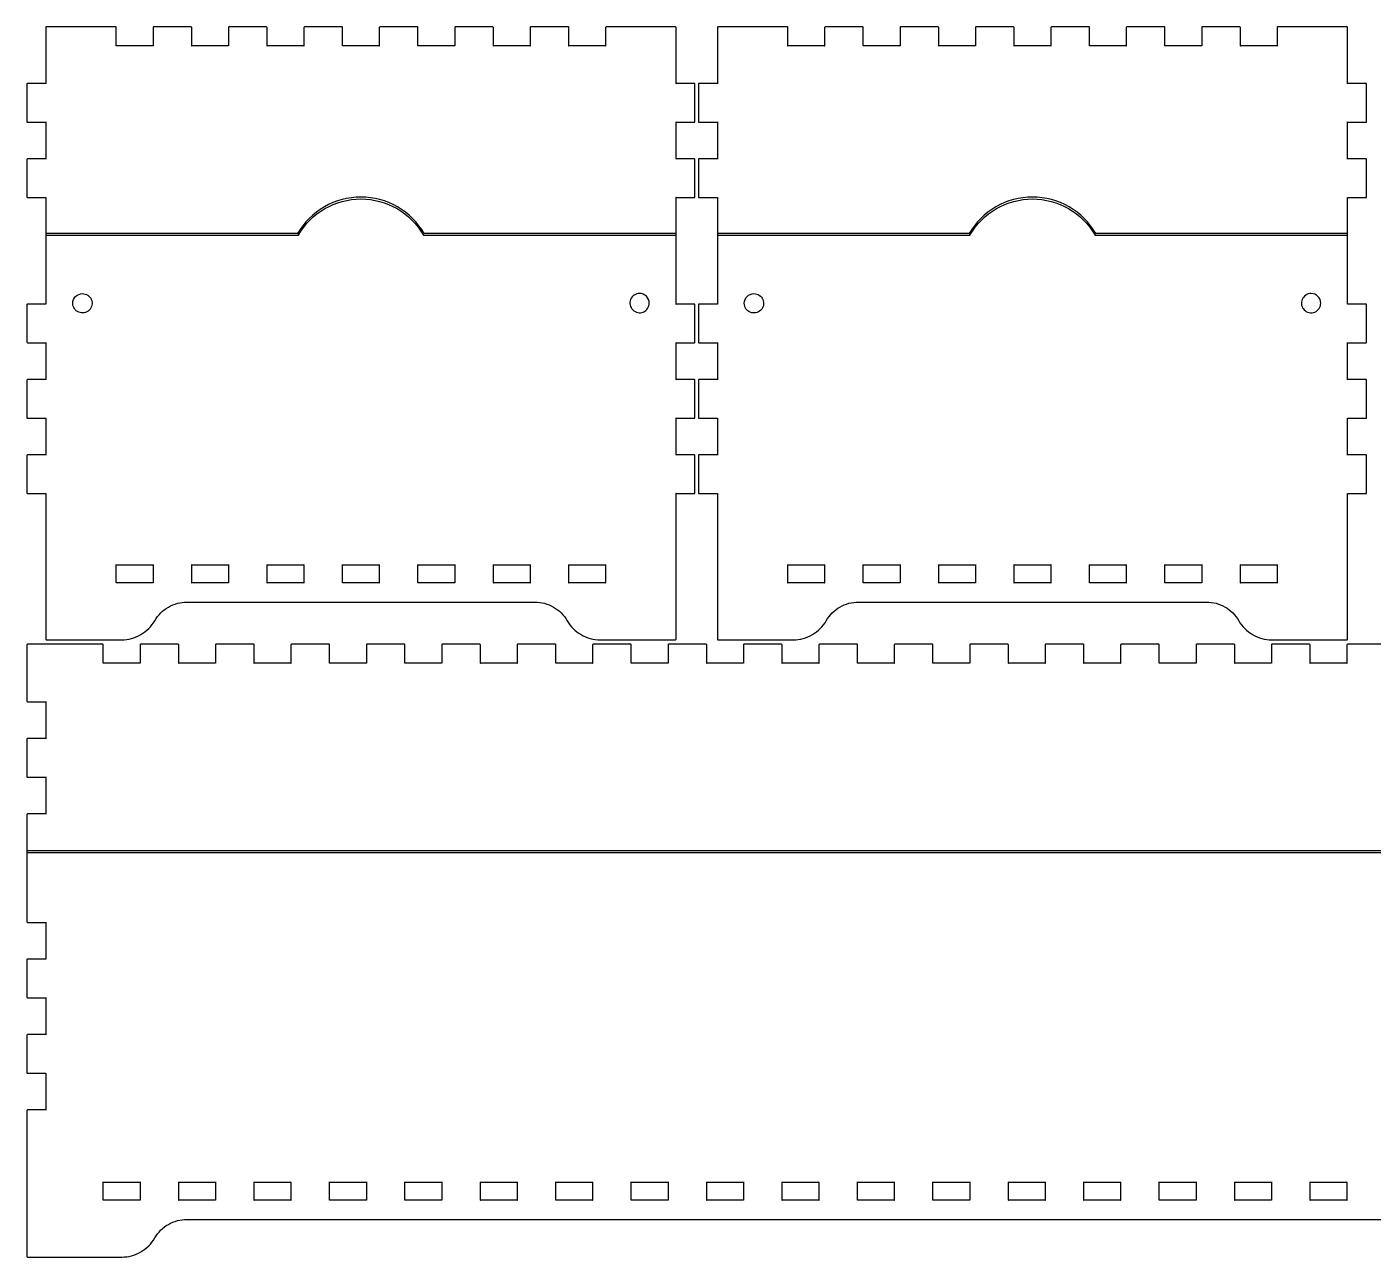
# Model space of a CAD drawing. Extents: x 0 to 440, y 0 to 679.
# Drawn here: x 0.1 to 285.7, y 418.1 to 679 of the extents above; entities that cross this region are included whole.
import ezdxf

# ---------------------------------------------------------------- set-up
doc = ezdxf.new("R2010")
doc.units = 0
doc.layers.add('Enclosure', color=7, linetype='CONTINUOUS')

msp = doc.modelspace()

# ---------------------------------------------------------------- linework, layer by layer
at = {"layer": 'Enclosure', "color": 7}
for points in [[(4.116002, 678.90098), (4.116002, 674.900978), (4.116002, 667.000974), (0.216, 667.000974)], [(18.966009, 679.00098), (4.216002, 679.00098)], [(26.866013, 678.90098), (26.866013, 675.000978), (19.06601, 675.000978), (19.06601, 678.90098)], [(34.966018, 679.00098), (26.966014, 679.00098)], [(42.866021, 678.90098), (42.866021, 675.000978), (35.066018, 675.000978), (35.066018, 678.90098)], [(50.966026, 679.00098), (42.966022, 679.00098)], [(58.866029, 678.90098), (58.866029, 675.000978), (51.066026, 675.000978), (51.066026, 678.90098)], [(66.966034, 679.00098), (58.96603, 679.00098)], [(74.866037, 678.90098), (74.866037, 675.000978), (67.066034, 675.000978), (67.066034, 678.90098)], [(82.966042, 679.00098), (74.966038, 679.00098)], [(90.866045, 678.90098), (90.866045, 675.000978), (83.066042, 675.000978), (83.066042, 678.90098)], [(98.96605, 679.00098), (90.966046, 679.00098)], [(106.866054, 678.90098), (106.866054, 675.000978), (99.06605, 675.000978), (99.06605, 678.90098)], [(114.966058, 679.00098), (106.966054, 679.00098)], [(122.866062, 678.90098), (122.866062, 675.000978), (115.066058, 675.000978), (115.066058, 678.90098)], [(137.716069, 679.00098), (122.966062, 679.00098)], [(141.716071, 667.000974), (137.816069, 667.000974), (137.816069, 674.900978), (137.816069, 678.90098)], [(146.574073, 678.90098), (146.574073, 674.900978), (146.574073, 667.000974), (142.674071, 667.000974)], [(161.424081, 679.00098), (146.674073, 679.00098)], [(169.324085, 678.90098), (169.324085, 675.000978), (161.524081, 675.000978), (161.524081, 678.90098)], [(177.424089, 679.00098), (169.424085, 679.00098)], [(185.324093, 678.90098), (185.324093, 675.000978), (177.524089, 675.000978), (177.524089, 678.90098)], [(193.424097, 679.00098), (185.424093, 679.00098)], [(201.324101, 678.90098), (201.324101, 675.000978), (193.524097, 675.000978), (193.524097, 678.90098)], [(209.424105, 679.00098), (201.424101, 679.00098)], [(217.324109, 678.90098), (217.324109, 675.000978), (209.524105, 675.000978), (209.524105, 678.90098)], [(225.424113, 679.00098), (217.424109, 679.00098)], [(233.324117, 678.90098), (233.324117, 675.000978), (225.524113, 675.000978), (225.524113, 678.90098)], [(241.424121, 679.00098), (233.424117, 679.00098)], [(249.324125, 678.90098), (249.324125, 675.000978), (241.524121, 675.000978), (241.524121, 678.90098)], [(257.424129, 679.00098), (249.424125, 679.00098)], [(265.324133, 678.90098), (265.324133, 675.000978), (257.524129, 675.000978), (257.524129, 678.90098)], [(280.17414, 679.00098), (265.424133, 679.00098)], [(284.174142, 667.000974), (280.27414, 667.000974), (280.27414, 674.900978), (280.27414, 678.90098)], [(0.116, 666.900974), (0.116, 658.90097)], [(141.816071, 658.90097), (141.816071, 666.900974)], [(142.574071, 666.900974), (142.574071, 658.90097)], [(284.274142, 658.90097), (284.274142, 666.900974)], [(0.216, 658.80097), (4.116002, 658.80097), (4.116002, 651.000966), (0.216, 651.000966)], [(141.716071, 651.000966), (137.816069, 651.000966), (137.816069, 658.80097), (141.716071, 658.80097)], [(142.674071, 658.80097), (146.574073, 658.80097), (146.574073, 651.000966), (142.674071, 651.000966)], [(284.174142, 651.000966), (280.27414, 651.000966), (280.27414, 658.80097), (284.174142, 658.80097)], [(0.116, 650.900966), (0.116, 642.900962)], [(141.816071, 642.900962), (141.816071, 650.900966)], [(142.574071, 650.900966), (142.574071, 642.900962)], [(284.274142, 642.900962), (284.274142, 650.900966)], [(0.216, 642.800962), (4.116002, 642.800962), (4.116002, 634.900958)], [(137.816069, 634.900958), (137.816069, 642.800962), (141.716071, 642.800962)], [(142.674071, 642.800962), (146.574073, 642.800962), (146.574073, 634.900958)], [(280.27414, 634.900958), (280.27414, 642.800962), (284.174142, 642.800962)], [(4.115532, 635.100561), (4.115532, 620.200554), (0.21553, 620.200554)], [(57.615559, 635.200561), (4.215532, 635.200561)], [(4.216002, 634.800958), (57.616029, 634.800958)], [(137.715599, 635.200561), (84.315572, 635.200561)], [(84.316042, 634.800958), (137.716069, 634.800958)], [(141.715601, 620.200554), (137.815599, 620.200554), (137.815599, 635.100561)], [(146.574073, 635.100958), (146.574073, 620.200951), (142.674071, 620.200951)], [(200.0741, 635.200958), (146.674073, 635.200958)], [(146.674073, 634.800958), (200.0741, 634.800958)], [(280.17414, 635.200958), (226.774114, 635.200958)], [(226.774114, 634.800958), (280.17414, 634.800958)], [(284.174142, 620.200951), (280.27414, 620.200951), (280.27414, 635.100958)], [(0.11553, 620.100553), (0.11553, 612.100549)], [(141.815601, 612.100549), (141.815601, 620.100553)], [(142.574071, 620.10095), (142.574071, 612.100946)], [(284.274142, 612.100946), (284.274142, 620.10095)], [(0.21553, 612.000549), (4.115532, 612.000549), (4.115532, 604.200543), (0.21553, 604.200543)], [(141.715601, 604.200543), (137.815599, 604.200543), (137.815599, 612.000549), (141.715601, 612.000549)], [(142.674071, 612.000946), (146.574073, 612.000946), (146.574073, 604.200943), (142.674071, 604.200943)], [(284.174142, 604.200943), (280.27414, 604.200943), (280.27414, 612.000946), (284.174142, 612.000946)], [(0.11553, 604.100542), (0.11553, 596.100533)], [(141.815601, 596.100533), (141.815601, 604.100542)], [(142.574071, 604.100942), (142.574071, 596.100938)], [(284.274142, 596.100938), (284.274142, 604.100942)], [(0.21553, 596.000533), (4.115532, 596.000533), (4.115532, 588.200528), (0.21553, 588.200528)], [(141.715601, 588.200528), (137.815599, 588.200528), (137.815599, 596.000533), (141.715601, 596.000533)], [(142.674071, 596.000938), (146.574073, 596.000938), (146.574073, 588.200934), (142.674071, 588.200934)], [(284.174142, 588.200934), (280.27414, 588.200934), (280.27414, 596.000938), (284.174142, 596.000938)], [(0.11553, 588.100528), (0.11553, 580.100529)], [(141.815601, 580.100529), (141.815601, 588.100528)], [(142.574071, 588.100934), (142.574071, 580.10093)], [(284.274142, 580.10093), (284.274142, 588.100934)], [(0.21553, 580.000529), (4.115532, 580.000529), (4.115532, 565.100526), (4.115532, 549.100518)], [(137.815599, 549.100518), (137.815599, 565.100526), (137.815599, 580.000529), (141.715601, 580.000529)], [(142.674071, 580.00093), (146.574073, 580.00093), (146.574073, 565.100923), (146.574073, 549.100915)], [(280.27414, 549.100915), (280.27414, 565.100923), (280.27414, 580.00093), (284.174142, 580.00093)], [(34.071547, 557.000522), (107.859584, 557.000522)], [(176.530088, 557.000919), (250.318125, 557.000919)], [(4.215532, 549.000518), (20.21554, 549.000518)], [(121.715591, 549.000518), (137.715599, 549.000518)], [(146.674073, 549.000915), (162.674081, 549.000915)], [(264.174132, 549.000915), (280.17414, 549.000915)], [(0.112, 547.952914), (0.112, 543.952912), (0.112, 535.952908)], [(16.212008, 548.052914), (4.212002, 548.052914), (0.212, 548.052914)], [(24.112012, 547.952914), (24.112012, 544.052912), (16.312008, 544.052912), (16.312008, 547.952914)], [(32.212016, 548.052914), (24.212012, 548.052914)], [(40.11202, 547.952914), (40.11202, 544.052912), (32.312016, 544.052912), (32.312016, 547.952914)], [(48.212024, 548.052914), (40.21202, 548.052914)], [(56.112028, 547.952914), (56.112028, 544.052912), (48.312024, 544.052912), (48.312024, 547.952914)], [(64.212032, 548.052914), (56.212028, 548.052914)], [(72.112036, 547.952914), (72.112036, 544.052912), (64.312032, 544.052912), (64.312032, 547.952914)], [(80.21204, 548.052914), (72.212036, 548.052914)], [(88.112044, 547.952914), (88.112044, 544.052912), (80.31204, 544.052912), (80.31204, 547.952914)], [(96.212048, 548.052914), (88.212044, 548.052914)], [(104.112052, 547.952914), (104.112052, 544.052912), (96.312048, 544.052912), (96.312048, 547.952914)], [(112.212056, 548.052914), (104.212052, 548.052914)], [(120.11206, 547.952914), (120.11206, 544.052912), (112.312056, 544.052912), (112.312056, 547.952914)], [(128.212064, 548.052914), (120.21206, 548.052914)], [(136.112068, 547.952914), (136.112068, 544.052912), (128.312064, 544.052912), (128.312064, 547.952914)], [(144.212072, 548.052914), (136.212068, 548.052914)], [(152.112076, 547.952914), (152.112076, 544.052912), (144.312072, 544.052912), (144.312072, 547.952914)], [(160.21208, 548.052914), (152.212076, 548.052914)], [(168.112084, 547.952914), (168.112084, 544.052912), (160.31208, 544.052912), (160.31208, 547.952914)], [(176.212088, 548.052914), (168.212084, 548.052914)], [(184.112092, 547.952914), (184.112092, 544.052912), (176.312088, 544.052912), (176.312088, 547.952914)], [(192.212096, 548.052914), (184.212092, 548.052914)], [(200.1121, 547.952914), (200.1121, 544.052912), (192.312096, 544.052912), (192.312096, 547.952914)], [(208.212104, 548.052914), (200.2121, 548.052914)], [(216.112108, 547.952914), (216.112108, 544.052912), (208.312104, 544.052912), (208.312104, 547.952914)], [(224.212112, 548.052914), (216.212108, 548.052914)], [(232.112116, 547.952914), (232.112116, 544.052912), (224.312112, 544.052912), (224.312112, 547.952914)], [(240.21212, 548.052914), (232.212116, 548.052914)], [(248.112124, 547.952914), (248.112124, 544.052912), (240.31212, 544.052912), (240.31212, 547.952914)], [(256.212128, 548.052914), (248.212124, 548.052914)], [(264.112132, 547.952914), (264.112132, 544.052912), (256.312128, 544.052912), (256.312128, 547.952914)], [(272.212136, 548.052914), (264.212132, 548.052914)], [(280.11214, 547.952914), (280.11214, 544.052912), (272.312136, 544.052912), (272.312136, 547.952914)], [(288.212144, 548.052914), (280.21214, 548.052914)], [(0.212, 535.852908), (4.112002, 535.852908), (4.112002, 528.052904), (0.212, 528.052904)], [(0.112, 527.952904), (0.112, 519.9529)], [(0.212, 519.8529), (4.112002, 519.8529), (4.112002, 512.052896), (0.212, 512.052896)], [(0.112, 511.952896), (0.112, 503.952892)], [(0.112, 504.152892), (0.112, 489.152885)], [(440.21222, 504.252892), (436.212218, 504.252892), (4.212002, 504.252892), (0.212, 504.252892)], [(0.212, 503.852892), (4.212002, 503.852892), (436.212218, 503.852892), (440.21222, 503.852892)], [(0.212, 489.052885), (4.112002, 489.052885), (4.112002, 481.252881), (0.212, 481.252881)], [(0.112, 481.152881), (0.112, 473.152877)], [(0.212, 473.052877), (4.112002, 473.052877), (4.112002, 465.252873), (0.212, 465.252873)], [(0.112, 465.152873), (0.112, 457.152869)], [(0.212, 457.052869), (4.112002, 457.052869), (4.112002, 449.252865), (0.212, 449.252865)], [(0.112, 449.152865), (0.112, 434.152857), (0.112, 418.152849)], [(34.068017, 426.052853), (406.356203, 426.052853)], [(0.212, 418.052849), (4.212002, 418.052849)], [(4.212002, 418.052849), (20.21201, 418.052849)]]:
    msp.add_lwpolyline(points, dxfattribs=at)
at = {"layer": 'Enclosure', "color": 5}
for points in [[(11.880962, 622.426186)], [(130.073035, 622.457394)], [(154.332633, 622.419296)], [(272.528316, 622.450504)]]:
    msp.add_lwpolyline(points, close=True, dxfattribs=at)
at = {"layer": 'Enclosure', "color": 7}
for points in [[(22.965541, 561.100524), (19.06554, 561.100524), (19.06554, 564.900526), (26.865543, 564.900526), (26.865543, 561.100524)], [(38.96555, 561.100524), (35.065548, 561.100524), (35.065548, 564.900526), (42.865551, 564.900526), (42.865551, 561.100524)], [(54.965558, 561.100524), (51.065556, 561.100524), (51.065556, 564.900526), (58.865559, 564.900526), (58.865559, 561.100524)], [(70.965566, 561.100524), (67.065564, 561.100524), (67.065564, 564.900526), (74.865567, 564.900526), (74.865567, 561.100524)], [(86.965574, 561.100524), (83.065572, 561.100524), (83.065572, 564.900526), (90.865575, 564.900526), (90.865575, 561.100524)], [(102.965582, 561.100524), (99.06558, 561.100524), (99.06558, 564.900526), (106.865584, 564.900526), (106.865584, 561.100524)], [(118.96559, 561.100524), (115.065588, 561.100524), (115.065588, 564.900526), (122.865592, 564.900526), (122.865592, 561.100524)], [(165.424083, 561.100921), (161.524081, 561.100921), (161.524081, 564.900923), (169.324085, 564.900923), (169.324085, 561.100921)], [(181.424091, 561.100921), (177.524089, 561.100921), (177.524089, 564.900923), (185.324093, 564.900923), (185.324093, 561.100921)], [(197.424099, 561.100921), (193.524097, 561.100921), (193.524097, 564.900923), (201.324101, 564.900923), (201.324101, 561.100921)], [(213.418417, 561.093734), (209.518445, 561.093734), (209.518445, 564.893736), (217.318419, 564.893736), (217.318419, 561.093734)], [(229.424115, 561.100921), (225.524113, 561.100921), (225.524113, 564.900923), (233.324117, 564.900923), (233.324117, 561.100921)], [(245.424123, 561.100921), (241.524121, 561.100921), (241.524121, 564.900923), (249.324125, 564.900923), (249.324125, 561.100921)], [(261.424131, 561.100921), (257.524129, 561.100921), (257.524129, 564.900923), (265.324133, 564.900923), (265.324133, 561.100921)], [(20.21201, 430.152855), (16.312008, 430.152855), (16.312008, 433.952857), (24.112012, 433.952857), (24.112012, 430.152855)], [(36.212018, 430.152855), (32.312016, 430.152855), (32.312016, 433.952857), (40.11202, 433.952857), (40.11202, 430.152855)], [(52.212026, 430.152855), (48.312024, 430.152855), (48.312024, 433.952857), (56.112028, 433.952857), (56.112028, 430.152855)], [(68.212034, 430.152855), (64.312032, 430.152855), (64.312032, 433.952857), (72.112036, 433.952857), (72.112036, 430.152855)], [(84.212042, 430.152855), (80.31204, 430.152855), (80.31204, 433.952857), (88.112044, 433.952857), (88.112044, 430.152855)], [(100.21205, 430.152855), (96.312048, 430.152855), (96.312048, 433.952857), (104.112052, 433.952857), (104.112052, 430.152855)], [(116.212058, 430.152855), (112.312056, 430.152855), (112.312056, 433.952857), (120.11206, 433.952857), (120.11206, 430.152855)], [(132.212066, 430.152855), (128.312064, 430.152855), (128.312064, 433.952857), (136.112068, 433.952857), (136.112068, 430.152855)], [(148.212074, 430.152855), (144.312072, 430.152855), (144.312072, 433.952857), (152.112076, 433.952857), (152.112076, 430.152855)], [(164.212082, 430.152855), (160.31208, 430.152855), (160.31208, 433.952857), (168.112084, 433.952857), (168.112084, 430.152855)], [(180.21209, 430.152855), (176.312088, 430.152855), (176.312088, 433.952857), (184.112092, 433.952857), (184.112092, 430.152855)], [(196.212098, 430.152855), (192.312096, 430.152855), (192.312096, 433.952857), (200.1121, 433.952857), (200.1121, 430.152855)], [(212.212106, 430.152855), (208.312104, 430.152855), (208.312104, 433.952857), (216.112108, 433.952857), (216.112108, 430.152855)], [(228.212114, 430.152855), (224.312112, 430.152855), (224.312112, 433.952857), (232.112116, 433.952857), (232.112116, 430.152855)], [(244.212122, 430.152855), (240.31212, 430.152855), (240.31212, 433.952857), (248.112124, 433.952857), (248.112124, 430.152855)], [(260.21213, 430.152855), (256.312128, 430.152855), (256.312128, 433.952857), (264.112132, 433.952857), (264.112132, 430.152855)], [(276.212138, 430.152855), (272.312136, 430.152855), (272.312136, 433.952857), (280.11214, 433.952857), (280.11214, 430.152855)]]:
    msp.add_lwpolyline(points, close=True, dxfattribs=at)
for points in [[(4.216002, 679.00098), (4.161002, 679.00098), (4.116002, 678.95598), (4.116002, 678.90098)], [(19.06601, 678.90098), (19.06601, 678.95598), (19.02101, 679.00098), (18.966009, 679.00098)], [(26.966014, 679.00098), (26.911013, 679.00098), (26.866013, 678.95598), (26.866013, 678.90098)], [(35.066018, 678.90098), (35.066018, 678.95598), (35.021018, 679.00098), (34.966018, 679.00098)], [(42.966022, 679.00098), (42.911021, 679.00098), (42.866021, 678.95598), (42.866021, 678.90098)], [(51.066026, 678.90098), (51.066026, 678.95598), (51.021026, 679.00098), (50.966026, 679.00098)], [(58.96603, 679.00098), (58.911029, 679.00098), (58.866029, 678.95598), (58.866029, 678.90098)], [(67.066034, 678.90098), (67.066034, 678.95598), (67.021034, 679.00098), (66.966034, 679.00098)], [(74.966038, 679.00098), (74.911038, 679.00098), (74.866037, 678.95598), (74.866037, 678.90098)], [(83.066042, 678.90098), (83.066042, 678.95598), (83.021042, 679.00098), (82.966042, 679.00098)], [(90.966046, 679.00098), (90.911046, 679.00098), (90.866045, 678.95598), (90.866045, 678.90098)], [(99.06605, 678.90098), (99.06605, 678.95598), (99.02105, 679.00098), (98.96605, 679.00098)], [(106.966054, 679.00098), (106.911054, 679.00098), (106.866054, 678.95598), (106.866054, 678.90098)], [(115.066058, 678.90098), (115.066058, 678.95598), (115.021058, 679.00098), (114.966058, 679.00098)], [(122.966062, 679.00098), (122.911062, 679.00098), (122.866062, 678.95598), (122.866062, 678.90098)], [(137.816069, 678.90098), (137.816069, 678.95598), (137.771069, 679.00098), (137.716069, 679.00098)], [(146.674073, 679.00098), (146.619073, 679.00098), (146.574073, 678.95598), (146.574073, 678.90098)], [(161.524081, 678.90098), (161.524081, 678.95598), (161.479081, 679.00098), (161.424081, 679.00098)], [(169.424085, 679.00098), (169.369085, 679.00098), (169.324085, 678.95598), (169.324085, 678.90098)], [(177.524089, 678.90098), (177.524089, 678.95598), (177.479089, 679.00098), (177.424089, 679.00098)], [(185.424093, 679.00098), (185.369093, 679.00098), (185.324093, 678.95598), (185.324093, 678.90098)], [(193.524097, 678.90098), (193.524097, 678.95598), (193.479097, 679.00098), (193.424097, 679.00098)], [(201.424101, 679.00098), (201.369101, 679.00098), (201.324101, 678.95598), (201.324101, 678.90098)], [(209.524105, 678.90098), (209.524105, 678.95598), (209.479105, 679.00098), (209.424105, 679.00098)], [(217.424109, 679.00098), (217.369109, 679.00098), (217.324109, 678.95598), (217.324109, 678.90098)], [(225.524113, 678.90098), (225.524113, 678.95598), (225.479113, 679.00098), (225.424113, 679.00098)], [(233.424117, 679.00098), (233.369117, 679.00098), (233.324117, 678.95598), (233.324117, 678.90098)], [(241.524121, 678.90098), (241.524121, 678.95598), (241.479121, 679.00098), (241.424121, 679.00098)], [(249.424125, 679.00098), (249.369125, 679.00098), (249.324125, 678.95598), (249.324125, 678.90098)], [(257.524129, 678.90098), (257.524129, 678.95598), (257.479129, 679.00098), (257.424129, 679.00098)], [(265.424133, 679.00098), (265.369133, 679.00098), (265.324133, 678.95598), (265.324133, 678.90098)], [(280.27414, 678.90098), (280.27414, 678.95598), (280.22914, 679.00098), (280.17414, 679.00098)], [(19.06601, 675.000978), (18.966009, 675.000978), (19.06601, 674.900978), (19.06601, 675.000978)], [(26.866013, 675.000978), (26.866013, 674.900978), (26.966014, 675.000978), (26.866013, 675.000978)], [(35.066018, 675.000978), (34.966018, 675.000978), (35.066018, 674.900978), (35.066018, 675.000978)], [(42.866021, 675.000978), (42.866021, 674.900978), (42.966022, 675.000978), (42.866021, 675.000978)], [(51.066026, 675.000978), (50.966026, 675.000978), (51.066026, 674.900978), (51.066026, 675.000978)], [(58.866029, 675.000978), (58.866029, 674.900978), (58.96603, 675.000978), (58.866029, 675.000978)], [(67.066034, 675.000978), (66.966034, 675.000978), (67.066034, 674.900978), (67.066034, 675.000978)], [(74.866037, 675.000978), (74.866037, 674.900978), (74.966038, 675.000978), (74.866037, 675.000978)], [(83.066042, 675.000978), (82.966042, 675.000978), (83.066042, 674.900978), (83.066042, 675.000978)], [(90.866045, 675.000978), (90.866045, 674.900978), (90.966046, 675.000978), (90.866045, 675.000978)], [(99.06605, 675.000978), (98.96605, 675.000978), (99.06605, 674.900978), (99.06605, 675.000978)], [(106.866054, 675.000978), (106.866054, 674.900978), (106.966054, 675.000978), (106.866054, 675.000978)], [(115.066058, 675.000978), (114.966058, 675.000978), (115.066058, 674.900978), (115.066058, 675.000978)], [(122.866062, 675.000978), (122.866062, 674.900978), (122.966062, 675.000978), (122.866062, 675.000978)], [(161.524081, 675.000978), (161.424081, 675.000978), (161.524081, 674.900978), (161.524081, 675.000978)], [(169.324085, 675.000978), (169.324085, 674.900978), (169.424085, 675.000978), (169.324085, 675.000978)], [(177.524089, 675.000978), (177.424089, 675.000978), (177.524089, 674.900978), (177.524089, 675.000978)], [(185.324093, 675.000978), (185.324093, 674.900978), (185.424093, 675.000978), (185.324093, 675.000978)], [(193.524097, 675.000978), (193.424097, 675.000978), (193.524097, 674.900978), (193.524097, 675.000978)], [(201.324101, 675.000978), (201.324101, 674.900978), (201.424101, 675.000978), (201.324101, 675.000978)], [(209.524105, 675.000978), (209.424105, 675.000978), (209.524105, 674.900978), (209.524105, 675.000978)], [(217.324109, 675.000978), (217.324109, 674.900978), (217.424109, 675.000978), (217.324109, 675.000978)], [(225.524113, 675.000978), (225.424113, 675.000978), (225.524113, 674.900978), (225.524113, 675.000978)], [(233.324117, 675.000978), (233.324117, 674.900978), (233.424117, 675.000978), (233.324117, 675.000978)], [(241.524121, 675.000978), (241.424121, 675.000978), (241.524121, 674.900978), (241.524121, 675.000978)], [(249.324125, 675.000978), (249.324125, 674.900978), (249.424125, 675.000978), (249.324125, 675.000978)], [(257.524129, 675.000978), (257.424129, 675.000978), (257.524129, 674.900978), (257.524129, 675.000978)], [(265.324133, 675.000978), (265.324133, 674.900978), (265.424133, 675.000978), (265.324133, 675.000978)], [(0.216, 667.000974), (0.161, 667.000974), (0.116, 666.955974), (0.116, 666.900974)], [(4.116002, 667.000974), (4.116002, 666.900974), (4.216002, 667.000974), (4.116002, 667.000974)], [(137.816069, 667.000974), (137.716069, 667.000974), (137.816069, 666.900974), (137.816069, 667.000974)], [(141.816071, 666.900974), (141.816071, 666.955974), (141.771071, 667.000974), (141.716071, 667.000974)], [(142.674071, 667.000974), (142.619071, 667.000974), (142.574071, 666.955974), (142.574071, 666.900974)], [(146.574073, 667.000974), (146.574073, 666.900974), (146.674073, 667.000974), (146.574073, 667.000974)], [(280.27414, 667.000974), (280.17414, 667.000974), (280.27414, 666.900974), (280.27414, 667.000974)], [(284.274142, 666.900974), (284.274142, 666.955974), (284.229142, 667.000974), (284.174142, 667.000974)], [(0.116, 658.90097), (0.116, 658.84597), (0.161, 658.80097), (0.216, 658.80097)], [(4.116002, 658.80097), (4.216002, 658.80097), (4.116002, 658.90097), (4.116002, 658.80097)], [(137.816069, 658.80097), (137.816069, 658.90097), (137.716069, 658.80097), (137.816069, 658.80097)], [(141.716071, 658.80097), (141.771071, 658.80097), (141.816071, 658.84597), (141.816071, 658.90097)], [(142.574071, 658.90097), (142.574071, 658.84597), (142.619071, 658.80097), (142.674071, 658.80097)], [(146.574073, 658.80097), (146.674073, 658.80097), (146.574073, 658.90097), (146.574073, 658.80097)], [(280.27414, 658.80097), (280.27414, 658.90097), (280.17414, 658.80097), (280.27414, 658.80097)], [(284.174142, 658.80097), (284.229142, 658.80097), (284.274142, 658.84597), (284.274142, 658.90097)], [(0.216, 651.000966), (0.161, 651.000966), (0.116, 650.955966), (0.116, 650.900966)], [(4.116002, 651.000966), (4.116002, 650.900966), (4.216002, 651.000966), (4.116002, 651.000966)], [(137.816069, 651.000966), (137.716069, 651.000966), (137.816069, 650.900966), (137.816069, 651.000966)], [(141.816071, 650.900966), (141.816071, 650.955966), (141.771071, 651.000966), (141.716071, 651.000966)], [(142.674071, 651.000966), (142.619071, 651.000966), (142.574071, 650.955966), (142.574071, 650.900966)], [(146.574073, 651.000966), (146.574073, 650.900966), (146.674073, 651.000966), (146.574073, 651.000966)], [(280.27414, 651.000966), (280.17414, 651.000966), (280.27414, 650.900966), (280.27414, 651.000966)], [(284.274142, 650.900966), (284.274142, 650.955966), (284.229142, 651.000966), (284.174142, 651.000966)], [(0.116, 642.900962), (0.116, 642.845962), (0.161, 642.800962), (0.216, 642.800962)], [(4.116002, 642.800962), (4.216002, 642.800962), (4.116002, 642.900962), (4.116002, 642.800962)], [(70.965566, 642.908565), (68.242564, 642.908565), (65.566563, 642.191565), (63.207562, 640.829564)], [(63.308032, 640.456961), (65.637033, 641.800961), (68.278034, 642.508962), (70.966036, 642.508962)], [(78.723569, 640.829564), (76.364568, 642.191565), (73.688567, 642.908565), (70.965566, 642.908565)], [(70.966036, 642.508962), (73.654037, 642.508962), (76.295038, 641.800961), (78.624039, 640.456961)], [(137.816069, 642.800962), (137.816069, 642.900962), (137.716069, 642.800962), (137.816069, 642.800962)], [(141.716071, 642.800962), (141.771071, 642.800962), (141.816071, 642.845962), (141.816071, 642.900962)], [(142.574071, 642.900962), (142.574071, 642.845962), (142.619071, 642.800962), (142.674071, 642.800962)], [(146.574073, 642.800962), (146.674073, 642.800962), (146.574073, 642.900962), (146.574073, 642.800962)], [(213.424107, 642.908962), (210.701105, 642.908962), (208.025104, 642.191962), (205.666103, 640.829961)], [(205.766103, 640.456961), (208.095104, 641.800961), (210.736106, 642.508962), (213.424107, 642.508962)], [(221.182111, 640.829961), (218.82311, 642.191962), (216.147108, 642.908962), (213.424107, 642.908962)], [(213.424107, 642.508962), (216.112108, 642.508962), (218.75311, 641.800961), (221.082111, 640.456961)], [(280.27414, 642.800962), (280.27414, 642.900962), (280.17414, 642.800962), (280.27414, 642.800962)], [(284.174142, 642.800962), (284.229142, 642.800962), (284.274142, 642.845962), (284.274142, 642.900962)], [(63.207562, 640.829564), (60.84956, 639.467563), (58.890559, 637.509562), (57.528559, 635.150561)], [(57.703029, 634.850958), (59.04703, 637.178959), (60.980031, 639.11296), (63.308032, 640.456961)], [(78.624039, 640.456961), (80.952041, 639.11296), (82.885041, 637.178959), (84.229042, 634.850958)], [(84.402572, 635.150561), (83.040572, 637.509562), (81.081571, 639.467563), (78.723569, 640.829564)], [(205.666103, 640.829961), (203.308102, 639.46796), (201.349101, 637.509959), (199.9871, 635.150958)], [(200.1611, 634.850958), (201.505101, 637.178959), (203.438102, 639.11296), (205.766103, 640.456961)], [(221.082111, 640.456961), (223.410112, 639.11296), (225.343113, 637.178959), (226.687113, 634.850958)], [(226.861114, 635.150958), (225.499113, 637.509959), (223.540112, 639.46796), (221.182111, 640.829961)], [(4.215532, 635.200561), (4.160532, 635.200561), (4.115532, 635.155561), (4.115532, 635.100561)], [(4.116002, 634.900958), (4.116002, 634.845958), (4.161002, 634.800958), (4.216002, 634.800958)], [(57.528559, 635.150561), (57.546559, 635.181561), (57.579559, 635.200561), (57.615559, 635.200561)], [(57.616029, 634.800958), (57.652029, 634.800958), (57.685029, 634.819958), (57.703029, 634.850958)], [(84.229042, 634.850958), (84.247042, 634.819958), (84.280042, 634.800958), (84.316042, 634.800958)], [(84.315572, 635.200561), (84.351572, 635.200561), (84.384572, 635.181561), (84.402572, 635.150561)], [(137.815599, 635.100561), (137.815599, 635.155561), (137.770599, 635.200561), (137.715599, 635.200561)], [(137.716069, 634.800958), (137.771069, 634.800958), (137.816069, 634.845958), (137.816069, 634.900958)], [(146.674073, 635.200958), (146.619073, 635.200958), (146.574073, 635.155958), (146.574073, 635.100958)], [(146.574073, 634.900958), (146.574073, 634.845958), (146.619073, 634.800958), (146.674073, 634.800958)], [(199.9871, 635.150958), (200.0051, 635.181958), (200.0381, 635.200958), (200.0741, 635.200958)], [(200.0741, 634.800958), (200.1101, 634.800958), (200.1431, 634.819958), (200.1611, 634.850958)], [(226.687113, 634.850958), (226.705114, 634.819958), (226.738114, 634.800958), (226.774114, 634.800958)], [(226.774114, 635.200958), (226.810114, 635.200958), (226.843114, 635.181958), (226.861114, 635.150958)], [(280.27414, 635.100958), (280.27414, 635.155958), (280.22914, 635.200958), (280.17414, 635.200958)], [(280.17414, 634.800958), (280.22914, 634.800958), (280.27414, 634.845958), (280.27414, 634.900958)], [(0.21553, 620.200554), (0.16053, 620.200554), (0.11553, 620.155553), (0.11553, 620.100553)], [(4.115532, 620.200554), (4.115532, 620.100553), (4.215532, 620.200554), (4.115532, 620.200554)], [(137.815599, 620.200554), (137.715599, 620.200554), (137.815599, 620.100553), (137.815599, 620.200554)], [(141.815601, 620.100553), (141.815601, 620.155553), (141.770601, 620.200554), (141.715601, 620.200554)], [(142.674071, 620.200951), (142.619071, 620.200951), (142.574071, 620.15595), (142.574071, 620.10095)], [(146.574073, 620.200951), (146.574073, 620.10095), (146.674073, 620.200951), (146.574073, 620.200951)], [(280.27414, 620.200951), (280.17414, 620.200951), (280.27414, 620.10095), (280.27414, 620.200951)], [(284.274142, 620.10095), (284.274142, 620.15595), (284.229142, 620.200951), (284.174142, 620.200951)], [(0.11553, 612.100549), (0.11553, 612.045549), (0.16053, 612.000549), (0.21553, 612.000549)], [(4.115532, 612.000549), (4.215532, 612.000549), (4.115532, 612.100549), (4.115532, 612.000549)], [(137.815599, 612.000549), (137.815599, 612.100549), (137.715599, 612.000549), (137.815599, 612.000549)], [(141.715601, 612.000549), (141.770601, 612.000549), (141.815601, 612.045549), (141.815601, 612.100549)], [(142.574071, 612.100946), (142.574071, 612.045946), (142.619071, 612.000946), (142.674071, 612.000946)], [(146.574073, 612.000946), (146.674073, 612.000946), (146.574073, 612.100946), (146.574073, 612.000946)], [(280.27414, 612.000946), (280.27414, 612.100946), (280.17414, 612.000946), (280.27414, 612.000946)], [(284.174142, 612.000946), (284.229142, 612.000946), (284.274142, 612.045946), (284.274142, 612.100946)], [(0.21553, 604.200543), (0.16053, 604.200543), (0.11553, 604.155542), (0.11553, 604.100542)], [(4.115532, 604.200543), (4.115532, 604.100542), (4.215532, 604.200543), (4.115532, 604.200543)], [(137.815599, 604.200543), (137.715599, 604.200543), (137.815599, 604.100542), (137.815599, 604.200543)], [(141.815601, 604.100542), (141.815601, 604.155542), (141.770601, 604.200543), (141.715601, 604.200543)], [(142.674071, 604.200943), (142.619071, 604.200943), (142.574071, 604.155942), (142.574071, 604.100942)], [(146.574073, 604.200943), (146.574073, 604.100942), (146.674073, 604.200943), (146.574073, 604.200943)], [(280.27414, 604.200943), (280.17414, 604.200943), (280.27414, 604.100942), (280.27414, 604.200943)], [(284.274142, 604.100942), (284.274142, 604.155942), (284.229142, 604.200943), (284.174142, 604.200943)], [(0.11553, 596.100533), (0.11553, 596.045533), (0.16053, 596.000533), (0.21553, 596.000533)], [(4.115532, 596.000533), (4.215532, 596.000533), (4.115532, 596.100533), (4.115532, 596.000533)], [(137.815599, 596.000533), (137.815599, 596.100533), (137.715599, 596.000533), (137.815599, 596.000533)], [(141.715601, 596.000533), (141.770601, 596.000533), (141.815601, 596.045533), (141.815601, 596.100533)], [(142.574071, 596.100938), (142.574071, 596.045938), (142.619071, 596.000938), (142.674071, 596.000938)], [(146.574073, 596.000938), (146.674073, 596.000938), (146.574073, 596.100938), (146.574073, 596.000938)], [(280.27414, 596.000938), (280.27414, 596.100938), (280.17414, 596.000938), (280.27414, 596.000938)], [(284.174142, 596.000938), (284.229142, 596.000938), (284.274142, 596.045938), (284.274142, 596.100938)], [(0.21553, 588.200528), (0.16053, 588.200528), (0.11553, 588.155528), (0.11553, 588.100528)], [(4.115532, 588.200528), (4.115532, 588.100528), (4.215532, 588.200528), (4.115532, 588.200528)], [(137.815599, 588.200528), (137.715599, 588.200528), (137.815599, 588.100528), (137.815599, 588.200528)], [(141.815601, 588.100528), (141.815601, 588.155528), (141.770601, 588.200528), (141.715601, 588.200528)], [(142.674071, 588.200934), (142.619071, 588.200934), (142.574071, 588.155934), (142.574071, 588.100934)], [(146.574073, 588.200934), (146.574073, 588.100934), (146.674073, 588.200934), (146.574073, 588.200934)], [(280.27414, 588.200934), (280.17414, 588.200934), (280.27414, 588.100934), (280.27414, 588.200934)], [(284.274142, 588.100934), (284.274142, 588.155934), (284.229142, 588.200934), (284.174142, 588.200934)], [(0.11553, 580.100529), (0.11553, 580.045529), (0.16053, 580.000529), (0.21553, 580.000529)], [(4.115532, 580.000529), (4.215532, 580.000529), (4.115532, 580.100529), (4.115532, 580.000529)], [(137.815599, 580.000529), (137.815599, 580.100529), (137.715599, 580.000529), (137.815599, 580.000529)], [(141.715601, 580.000529), (141.770601, 580.000529), (141.815601, 580.045529), (141.815601, 580.100529)], [(142.574071, 580.10093), (142.574071, 580.04593), (142.619071, 580.00093), (142.674071, 580.00093)], [(146.574073, 580.00093), (146.674073, 580.00093), (146.574073, 580.10093), (146.574073, 580.00093)], [(280.27414, 580.00093), (280.27414, 580.10093), (280.17414, 580.00093), (280.27414, 580.00093)], [(284.174142, 580.00093), (284.229142, 580.00093), (284.274142, 580.04593), (284.274142, 580.10093)], [(19.06554, 564.900526), (19.06554, 565.000526), (18.965539, 564.900526), (19.06554, 564.900526)], [(26.865543, 564.900526), (26.965544, 564.900526), (26.865543, 565.000526), (26.865543, 564.900526)], [(35.065548, 564.900526), (35.065548, 565.000526), (34.965548, 564.900526), (35.065548, 564.900526)], [(42.865551, 564.900526), (42.965552, 564.900526), (42.865551, 565.000526), (42.865551, 564.900526)], [(51.065556, 564.900526), (51.065556, 565.000526), (50.965556, 564.900526), (51.065556, 564.900526)], [(58.865559, 564.900526), (58.96556, 564.900526), (58.865559, 565.000526), (58.865559, 564.900526)], [(67.065564, 564.900526), (67.065564, 565.000526), (66.965564, 564.900526), (67.065564, 564.900526)], [(74.865567, 564.900526), (74.965568, 564.900526), (74.865567, 565.000526), (74.865567, 564.900526)], [(83.065572, 564.900526), (83.065572, 565.000526), (82.965572, 564.900526), (83.065572, 564.900526)], [(90.865575, 564.900526), (90.965576, 564.900526), (90.865575, 565.000526), (90.865575, 564.900526)], [(99.06558, 564.900526), (99.06558, 565.000526), (98.96558, 564.900526), (99.06558, 564.900526)], [(106.865584, 564.900526), (106.965584, 564.900526), (106.865584, 565.000526), (106.865584, 564.900526)], [(115.065588, 564.900526), (115.065588, 565.000526), (114.965588, 564.900526), (115.065588, 564.900526)], [(122.865592, 564.900526), (122.965592, 564.900526), (122.865592, 565.000526), (122.865592, 564.900526)], [(161.524081, 564.900923), (161.524081, 565.000923), (161.424081, 564.900923), (161.524081, 564.900923)], [(169.324085, 564.900923), (169.424085, 564.900923), (169.324085, 565.000923), (169.324085, 564.900923)], [(177.524089, 564.900923), (177.524089, 565.000923), (177.424089, 564.900923), (177.524089, 564.900923)], [(185.324093, 564.900923), (185.424093, 564.900923), (185.324093, 565.000923), (185.324093, 564.900923)], [(193.524097, 564.900923), (193.524097, 565.000923), (193.424097, 564.900923), (193.524097, 564.900923)], [(201.324101, 564.900923), (201.424101, 564.900923), (201.324101, 565.000923), (201.324101, 564.900923)], [(209.518445, 564.893736), (209.518445, 564.993736), (209.418445, 564.893736), (209.518445, 564.893736)], [(217.318419, 564.893736), (217.418419, 564.893736), (217.318419, 564.993736), (217.318419, 564.893736)], [(225.524113, 564.900923), (225.524113, 565.000923), (225.424113, 564.900923), (225.524113, 564.900923)], [(233.324117, 564.900923), (233.424117, 564.900923), (233.324117, 565.000923), (233.324117, 564.900923)], [(241.524121, 564.900923), (241.524121, 565.000923), (241.424121, 564.900923), (241.524121, 564.900923)], [(249.324125, 564.900923), (249.424125, 564.900923), (249.324125, 565.000923), (249.324125, 564.900923)], [(257.524129, 564.900923), (257.524129, 565.000923), (257.424129, 564.900923), (257.524129, 564.900923)], [(265.324133, 564.900923), (265.424133, 564.900923), (265.324133, 565.000923), (265.324133, 564.900923)], [(19.06554, 561.100524), (18.965539, 561.100524), (19.06554, 561.000524), (19.06554, 561.100524)], [(26.865543, 561.100524), (26.865543, 561.000524), (26.965544, 561.100524), (26.865543, 561.100524)], [(35.065548, 561.100524), (34.965548, 561.100524), (35.065548, 561.000524), (35.065548, 561.100524)], [(42.865551, 561.100524), (42.865551, 561.000524), (42.965552, 561.100524), (42.865551, 561.100524)], [(51.065556, 561.100524), (50.965556, 561.100524), (51.065556, 561.000524), (51.065556, 561.100524)], [(58.865559, 561.100524), (58.865559, 561.000524), (58.96556, 561.100524), (58.865559, 561.100524)], [(67.065564, 561.100524), (66.965564, 561.100524), (67.065564, 561.000524), (67.065564, 561.100524)], [(74.865567, 561.100524), (74.865567, 561.000524), (74.965568, 561.100524), (74.865567, 561.100524)], [(83.065572, 561.100524), (82.965572, 561.100524), (83.065572, 561.000524), (83.065572, 561.100524)], [(90.865575, 561.100524), (90.865575, 561.000524), (90.965576, 561.100524), (90.865575, 561.100524)], [(99.06558, 561.100524), (98.96558, 561.100524), (99.06558, 561.000524), (99.06558, 561.100524)], [(106.865584, 561.100524), (106.865584, 561.000524), (106.965584, 561.100524), (106.865584, 561.100524)], [(115.065588, 561.100524), (114.965588, 561.100524), (115.065588, 561.000524), (115.065588, 561.100524)], [(122.865592, 561.100524), (122.865592, 561.000524), (122.965592, 561.100524), (122.865592, 561.100524)], [(161.524081, 561.100921), (161.424081, 561.100921), (161.524081, 561.000921), (161.524081, 561.100921)], [(169.324085, 561.100921), (169.324085, 561.000921), (169.424085, 561.100921), (169.324085, 561.100921)], [(177.524089, 561.100921), (177.424089, 561.100921), (177.524089, 561.000921), (177.524089, 561.100921)], [(185.324093, 561.100921), (185.324093, 561.000921), (185.424093, 561.100921), (185.324093, 561.100921)], [(193.524097, 561.100921), (193.424097, 561.100921), (193.524097, 561.000921), (193.524097, 561.100921)], [(201.324101, 561.100921), (201.324101, 561.000921), (201.424101, 561.100921), (201.324101, 561.100921)], [(209.518445, 561.093734), (209.418445, 561.093734), (209.518445, 560.993734), (209.518445, 561.093734)], [(217.318419, 561.093734), (217.318419, 560.993734), (217.418419, 561.093734), (217.318419, 561.093734)], [(225.524113, 561.100921), (225.424113, 561.100921), (225.524113, 561.000921), (225.524113, 561.100921)], [(233.324117, 561.100921), (233.324117, 561.000921), (233.424117, 561.100921), (233.324117, 561.100921)], [(241.524121, 561.100921), (241.424121, 561.100921), (241.524121, 561.000921), (241.524121, 561.100921)], [(249.324125, 561.100921), (249.324125, 561.000921), (249.424125, 561.100921), (249.324125, 561.100921)], [(257.524129, 561.100921), (257.424129, 561.100921), (257.524129, 561.000921), (257.524129, 561.100921)], [(265.324133, 561.100921), (265.324133, 561.000921), (265.424133, 561.100921), (265.324133, 561.100921)], [(30.121545, 555.942521), (31.322546, 556.635522), (32.685546, 557.000522), (34.071547, 557.000522)], [(107.859584, 557.000522), (109.245585, 557.000522), (110.608585, 556.635522), (111.809586, 555.942521)], [(172.580086, 555.942918), (173.781087, 556.635919), (175.144088, 557.000919), (176.530088, 557.000919)], [(250.318125, 557.000919), (251.704126, 557.000919), (253.067127, 556.635919), (254.268127, 555.942918)], [(27.230544, 553.05052), (27.923544, 554.25152), (28.920544, 555.248521), (30.121545, 555.942521)], [(111.809586, 555.942521), (113.010587, 555.248521), (114.007587, 554.25152), (114.700587, 553.05052)], [(169.689085, 553.050917), (170.382085, 554.251917), (171.379086, 555.248918), (172.580086, 555.942918)], [(254.268127, 555.942918), (255.469128, 555.248918), (256.466128, 554.251917), (257.159129, 553.050917)], [(24.265542, 550.085518), (25.496543, 550.796519), (26.519543, 551.819519), (27.230544, 553.05052)], [(114.700587, 553.05052), (115.411588, 551.819519), (116.434588, 550.796519), (117.665589, 550.085518)], [(166.724083, 550.085915), (167.955084, 550.796916), (168.978085, 551.819916), (169.689085, 553.050917)], [(257.159129, 553.050917), (257.870129, 551.819916), (258.89313, 550.796916), (260.12413, 550.085915)], [(4.115532, 549.100518), (4.115532, 549.045518), (4.160532, 549.000518), (4.215532, 549.000518)], [(20.21554, 549.000518), (21.637541, 549.000518), (23.034542, 549.374518), (24.265542, 550.085518)], [(117.665589, 550.085518), (118.89659, 549.374518), (120.29359, 549.000518), (121.715591, 549.000518)], [(137.715599, 549.000518), (137.770599, 549.000518), (137.815599, 549.045518), (137.815599, 549.100518)], [(146.574073, 549.100915), (146.574073, 549.045915), (146.619073, 549.000915), (146.674073, 549.000915)], [(162.674081, 549.000915), (164.096082, 549.000915), (165.493083, 549.374915), (166.724083, 550.085915)], [(260.12413, 550.085915), (261.355131, 549.374915), (262.752132, 549.000915), (264.174132, 549.000915)], [(280.17414, 549.000915), (280.22914, 549.000915), (280.27414, 549.045915), (280.27414, 549.100915)], [(0.212, 548.052914), (0.157, 548.052914), (0.112, 548.007914), (0.112, 547.952914)], [(16.312008, 547.952914), (16.312008, 548.007914), (16.267008, 548.052914), (16.212008, 548.052914)], [(24.212012, 548.052914), (24.157012, 548.052914), (24.112012, 548.007914), (24.112012, 547.952914)], [(32.312016, 547.952914), (32.312016, 548.007914), (32.267016, 548.052914), (32.212016, 548.052914)], [(40.21202, 548.052914), (40.15702, 548.052914), (40.11202, 548.007914), (40.11202, 547.952914)], [(48.312024, 547.952914), (48.312024, 548.007914), (48.267024, 548.052914), (48.212024, 548.052914)], [(56.212028, 548.052914), (56.157028, 548.052914), (56.112028, 548.007914), (56.112028, 547.952914)], [(64.312032, 547.952914), (64.312032, 548.007914), (64.267032, 548.052914), (64.212032, 548.052914)], [(72.212036, 548.052914), (72.157036, 548.052914), (72.112036, 548.007914), (72.112036, 547.952914)], [(80.31204, 547.952914), (80.31204, 548.007914), (80.26704, 548.052914), (80.21204, 548.052914)], [(88.212044, 548.052914), (88.157044, 548.052914), (88.112044, 548.007914), (88.112044, 547.952914)], [(96.312048, 547.952914), (96.312048, 548.007914), (96.267048, 548.052914), (96.212048, 548.052914)], [(104.212052, 548.052914), (104.157052, 548.052914), (104.112052, 548.007914), (104.112052, 547.952914)], [(112.312056, 547.952914), (112.312056, 548.007914), (112.267056, 548.052914), (112.212056, 548.052914)], [(120.21206, 548.052914), (120.15706, 548.052914), (120.11206, 548.007914), (120.11206, 547.952914)], [(128.312064, 547.952914), (128.312064, 548.007914), (128.267064, 548.052914), (128.212064, 548.052914)], [(136.212068, 548.052914), (136.157068, 548.052914), (136.112068, 548.007914), (136.112068, 547.952914)], [(144.312072, 547.952914), (144.312072, 548.007914), (144.267072, 548.052914), (144.212072, 548.052914)], [(152.212076, 548.052914), (152.157076, 548.052914), (152.112076, 548.007914), (152.112076, 547.952914)], [(160.31208, 547.952914), (160.31208, 548.007914), (160.26708, 548.052914), (160.21208, 548.052914)], [(168.212084, 548.052914), (168.157084, 548.052914), (168.112084, 548.007914), (168.112084, 547.952914)], [(176.312088, 547.952914), (176.312088, 548.007914), (176.267088, 548.052914), (176.212088, 548.052914)], [(184.212092, 548.052914), (184.157092, 548.052914), (184.112092, 548.007914), (184.112092, 547.952914)], [(192.312096, 547.952914), (192.312096, 548.007914), (192.267096, 548.052914), (192.212096, 548.052914)], [(200.2121, 548.052914), (200.1571, 548.052914), (200.1121, 548.007914), (200.1121, 547.952914)], [(208.312104, 547.952914), (208.312104, 548.007914), (208.267104, 548.052914), (208.212104, 548.052914)], [(216.212108, 548.052914), (216.157108, 548.052914), (216.112108, 548.007914), (216.112108, 547.952914)], [(224.312112, 547.952914), (224.312112, 548.007914), (224.267112, 548.052914), (224.212112, 548.052914)], [(232.212116, 548.052914), (232.157116, 548.052914), (232.112116, 548.007914), (232.112116, 547.952914)], [(240.31212, 547.952914), (240.31212, 548.007914), (240.26712, 548.052914), (240.21212, 548.052914)], [(248.212124, 548.052914), (248.157124, 548.052914), (248.112124, 548.007914), (248.112124, 547.952914)], [(256.312128, 547.952914), (256.312128, 548.007914), (256.267128, 548.052914), (256.212128, 548.052914)], [(264.212132, 548.052914), (264.157132, 548.052914), (264.112132, 548.007914), (264.112132, 547.952914)], [(272.312136, 547.952914), (272.312136, 548.007914), (272.267136, 548.052914), (272.212136, 548.052914)], [(280.21214, 548.052914), (280.15714, 548.052914), (280.11214, 548.007914), (280.11214, 547.952914)], [(16.312008, 544.052912), (16.212008, 544.052912), (16.312008, 543.952912), (16.312008, 544.052912)], [(24.112012, 544.052912), (24.112012, 543.952912), (24.212012, 544.052912), (24.112012, 544.052912)], [(32.312016, 544.052912), (32.212016, 544.052912), (32.312016, 543.952912), (32.312016, 544.052912)], [(40.11202, 544.052912), (40.11202, 543.952912), (40.21202, 544.052912), (40.11202, 544.052912)], [(48.312024, 544.052912), (48.212024, 544.052912), (48.312024, 543.952912), (48.312024, 544.052912)], [(56.112028, 544.052912), (56.112028, 543.952912), (56.212028, 544.052912), (56.112028, 544.052912)], [(64.312032, 544.052912), (64.212032, 544.052912), (64.312032, 543.952912), (64.312032, 544.052912)], [(72.112036, 544.052912), (72.112036, 543.952912), (72.212036, 544.052912), (72.112036, 544.052912)], [(80.31204, 544.052912), (80.21204, 544.052912), (80.31204, 543.952912), (80.31204, 544.052912)], [(88.112044, 544.052912), (88.112044, 543.952912), (88.212044, 544.052912), (88.112044, 544.052912)], [(96.312048, 544.052912), (96.212048, 544.052912), (96.312048, 543.952912), (96.312048, 544.052912)], [(104.112052, 544.052912), (104.112052, 543.952912), (104.212052, 544.052912), (104.112052, 544.052912)], [(112.312056, 544.052912), (112.212056, 544.052912), (112.312056, 543.952912), (112.312056, 544.052912)], [(120.11206, 544.052912), (120.11206, 543.952912), (120.21206, 544.052912), (120.11206, 544.052912)], [(128.312064, 544.052912), (128.212064, 544.052912), (128.312064, 543.952912), (128.312064, 544.052912)], [(136.112068, 544.052912), (136.112068, 543.952912), (136.212068, 544.052912), (136.112068, 544.052912)], [(144.312072, 544.052912), (144.212072, 544.052912), (144.312072, 543.952912), (144.312072, 544.052912)], [(152.112076, 544.052912), (152.112076, 543.952912), (152.212076, 544.052912), (152.112076, 544.052912)], [(160.31208, 544.052912), (160.21208, 544.052912), (160.31208, 543.952912), (160.31208, 544.052912)], [(168.112084, 544.052912), (168.112084, 543.952912), (168.212084, 544.052912), (168.112084, 544.052912)], [(176.312088, 544.052912), (176.212088, 544.052912), (176.312088, 543.952912), (176.312088, 544.052912)], [(184.112092, 544.052912), (184.112092, 543.952912), (184.212092, 544.052912), (184.112092, 544.052912)], [(192.312096, 544.052912), (192.212096, 544.052912), (192.312096, 543.952912), (192.312096, 544.052912)], [(200.1121, 544.052912), (200.1121, 543.952912), (200.2121, 544.052912), (200.1121, 544.052912)], [(208.312104, 544.052912), (208.212104, 544.052912), (208.312104, 543.952912), (208.312104, 544.052912)], [(216.112108, 544.052912), (216.112108, 543.952912), (216.212108, 544.052912), (216.112108, 544.052912)], [(224.312112, 544.052912), (224.212112, 544.052912), (224.312112, 543.952912), (224.312112, 544.052912)], [(232.112116, 544.052912), (232.112116, 543.952912), (232.212116, 544.052912), (232.112116, 544.052912)], [(240.31212, 544.052912), (240.21212, 544.052912), (240.31212, 543.952912), (240.31212, 544.052912)], [(248.112124, 544.052912), (248.112124, 543.952912), (248.212124, 544.052912), (248.112124, 544.052912)], [(256.312128, 544.052912), (256.212128, 544.052912), (256.312128, 543.952912), (256.312128, 544.052912)], [(264.112132, 544.052912), (264.112132, 543.952912), (264.212132, 544.052912), (264.112132, 544.052912)], [(272.312136, 544.052912), (272.212136, 544.052912), (272.312136, 543.952912), (272.312136, 544.052912)], [(280.11214, 544.052912), (280.11214, 543.952912), (280.21214, 544.052912), (280.11214, 544.052912)], [(0.112, 535.952908), (0.112, 535.897908), (0.157, 535.852908), (0.212, 535.852908)], [(4.112002, 535.852908), (4.212002, 535.852908), (4.112002, 535.952908), (4.112002, 535.852908)], [(0.212, 528.052904), (0.157, 528.052904), (0.112, 528.007904), (0.112, 527.952904)], [(4.112002, 528.052904), (4.112002, 527.952904), (4.212002, 528.052904), (4.112002, 528.052904)], [(0.112, 519.9529), (0.112, 519.8979), (0.157, 519.8529), (0.212, 519.8529)], [(4.112002, 519.8529), (4.212002, 519.8529), (4.112002, 519.9529), (4.112002, 519.8529)], [(0.212, 512.052896), (0.157, 512.052896), (0.112, 512.007896), (0.112, 511.952896)], [(4.112002, 512.052896), (4.112002, 511.952896), (4.212002, 512.052896), (4.112002, 512.052896)], [(0.212, 504.252892), (0.157, 504.252892), (0.112, 504.207892), (0.112, 504.152892)], [(0.112, 503.952892), (0.112, 503.897892), (0.157, 503.852892), (0.212, 503.852892)], [(0.112, 489.152885), (0.112, 489.097885), (0.157, 489.052885), (0.212, 489.052885)], [(4.112002, 489.052885), (4.212002, 489.052885), (4.112002, 489.152885), (4.112002, 489.052885)], [(0.212, 481.252881), (0.157, 481.252881), (0.112, 481.207881), (0.112, 481.152881)], [(4.112002, 481.252881), (4.112002, 481.152881), (4.212002, 481.252881), (4.112002, 481.252881)], [(0.112, 473.152877), (0.112, 473.097877), (0.157, 473.052877), (0.212, 473.052877)], [(4.112002, 473.052877), (4.212002, 473.052877), (4.112002, 473.152877), (4.112002, 473.052877)], [(0.212, 465.252873), (0.157, 465.252873), (0.112, 465.207873), (0.112, 465.152873)], [(4.112002, 465.252873), (4.112002, 465.152873), (4.212002, 465.252873), (4.112002, 465.252873)], [(0.112, 457.152869), (0.112, 457.097869), (0.157, 457.052869), (0.212, 457.052869)], [(4.112002, 457.052869), (4.212002, 457.052869), (4.112002, 457.152869), (4.112002, 457.052869)], [(0.212, 449.252865), (0.157, 449.252865), (0.112, 449.207865), (0.112, 449.152865)], [(4.112002, 449.252865), (4.112002, 449.152865), (4.212002, 449.252865), (4.112002, 449.252865)], [(16.312008, 433.952857), (16.312008, 434.052857), (16.212008, 433.952857), (16.312008, 433.952857)], [(24.112012, 433.952857), (24.212012, 433.952857), (24.112012, 434.052857), (24.112012, 433.952857)], [(32.312016, 433.952857), (32.312016, 434.052857), (32.212016, 433.952857), (32.312016, 433.952857)], [(40.11202, 433.952857), (40.21202, 433.952857), (40.11202, 434.052857), (40.11202, 433.952857)], [(48.312024, 433.952857), (48.312024, 434.052857), (48.212024, 433.952857), (48.312024, 433.952857)], [(56.112028, 433.952857), (56.212028, 433.952857), (56.112028, 434.052857), (56.112028, 433.952857)], [(64.312032, 433.952857), (64.312032, 434.052857), (64.212032, 433.952857), (64.312032, 433.952857)], [(72.112036, 433.952857), (72.212036, 433.952857), (72.112036, 434.052857), (72.112036, 433.952857)], [(80.31204, 433.952857), (80.31204, 434.052857), (80.21204, 433.952857), (80.31204, 433.952857)], [(88.112044, 433.952857), (88.212044, 433.952857), (88.112044, 434.052857), (88.112044, 433.952857)], [(96.312048, 433.952857), (96.312048, 434.052857), (96.212048, 433.952857), (96.312048, 433.952857)], [(104.112052, 433.952857), (104.212052, 433.952857), (104.112052, 434.052857), (104.112052, 433.952857)], [(112.312056, 433.952857), (112.312056, 434.052857), (112.212056, 433.952857), (112.312056, 433.952857)], [(120.11206, 433.952857), (120.21206, 433.952857), (120.11206, 434.052857), (120.11206, 433.952857)], [(128.312064, 433.952857), (128.312064, 434.052857), (128.212064, 433.952857), (128.312064, 433.952857)], [(136.112068, 433.952857), (136.212068, 433.952857), (136.112068, 434.052857), (136.112068, 433.952857)], [(144.312072, 433.952857), (144.312072, 434.052857), (144.212072, 433.952857), (144.312072, 433.952857)], [(152.112076, 433.952857), (152.212076, 433.952857), (152.112076, 434.052857), (152.112076, 433.952857)], [(160.31208, 433.952857), (160.31208, 434.052857), (160.21208, 433.952857), (160.31208, 433.952857)], [(168.112084, 433.952857), (168.212084, 433.952857), (168.112084, 434.052857), (168.112084, 433.952857)], [(176.312088, 433.952857), (176.312088, 434.052857), (176.212088, 433.952857), (176.312088, 433.952857)], [(184.112092, 433.952857), (184.212092, 433.952857), (184.112092, 434.052857), (184.112092, 433.952857)], [(192.312096, 433.952857), (192.312096, 434.052857), (192.212096, 433.952857), (192.312096, 433.952857)], [(200.1121, 433.952857), (200.2121, 433.952857), (200.1121, 434.052857), (200.1121, 433.952857)], [(208.312104, 433.952857), (208.312104, 434.052857), (208.212104, 433.952857), (208.312104, 433.952857)], [(216.112108, 433.952857), (216.212108, 433.952857), (216.112108, 434.052857), (216.112108, 433.952857)], [(224.312112, 433.952857), (224.312112, 434.052857), (224.212112, 433.952857), (224.312112, 433.952857)], [(232.112116, 433.952857), (232.212116, 433.952857), (232.112116, 434.052857), (232.112116, 433.952857)], [(240.31212, 433.952857), (240.31212, 434.052857), (240.21212, 433.952857), (240.31212, 433.952857)], [(248.112124, 433.952857), (248.212124, 433.952857), (248.112124, 434.052857), (248.112124, 433.952857)], [(256.312128, 433.952857), (256.312128, 434.052857), (256.212128, 433.952857), (256.312128, 433.952857)], [(264.112132, 433.952857), (264.212132, 433.952857), (264.112132, 434.052857), (264.112132, 433.952857)], [(272.312136, 433.952857), (272.312136, 434.052857), (272.212136, 433.952857), (272.312136, 433.952857)], [(280.11214, 433.952857), (280.21214, 433.952857), (280.11214, 434.052857), (280.11214, 433.952857)], [(16.312008, 430.152855), (16.212008, 430.152855), (16.312008, 430.052855), (16.312008, 430.152855)], [(24.112012, 430.152855), (24.112012, 430.052855), (24.212012, 430.152855), (24.112012, 430.152855)], [(32.312016, 430.152855), (32.212016, 430.152855), (32.312016, 430.052855), (32.312016, 430.152855)], [(40.11202, 430.152855), (40.11202, 430.052855), (40.21202, 430.152855), (40.11202, 430.152855)], [(48.312024, 430.152855), (48.212024, 430.152855), (48.312024, 430.052855), (48.312024, 430.152855)], [(56.112028, 430.152855), (56.112028, 430.052855), (56.212028, 430.152855), (56.112028, 430.152855)], [(64.312032, 430.152855), (64.212032, 430.152855), (64.312032, 430.052855), (64.312032, 430.152855)], [(72.112036, 430.152855), (72.112036, 430.052855), (72.212036, 430.152855), (72.112036, 430.152855)], [(80.31204, 430.152855), (80.21204, 430.152855), (80.31204, 430.052855), (80.31204, 430.152855)], [(88.112044, 430.152855), (88.112044, 430.052855), (88.212044, 430.152855), (88.112044, 430.152855)], [(96.312048, 430.152855), (96.212048, 430.152855), (96.312048, 430.052855), (96.312048, 430.152855)], [(104.112052, 430.152855), (104.112052, 430.052855), (104.212052, 430.152855), (104.112052, 430.152855)], [(112.312056, 430.152855), (112.212056, 430.152855), (112.312056, 430.052855), (112.312056, 430.152855)], [(120.11206, 430.152855), (120.11206, 430.052855), (120.21206, 430.152855), (120.11206, 430.152855)], [(128.312064, 430.152855), (128.212064, 430.152855), (128.312064, 430.052855), (128.312064, 430.152855)], [(136.112068, 430.152855), (136.112068, 430.052855), (136.212068, 430.152855), (136.112068, 430.152855)], [(144.312072, 430.152855), (144.212072, 430.152855), (144.312072, 430.052855), (144.312072, 430.152855)], [(152.112076, 430.152855), (152.112076, 430.052855), (152.212076, 430.152855), (152.112076, 430.152855)], [(160.31208, 430.152855), (160.21208, 430.152855), (160.31208, 430.052855), (160.31208, 430.152855)], [(168.112084, 430.152855), (168.112084, 430.052855), (168.212084, 430.152855), (168.112084, 430.152855)], [(176.312088, 430.152855), (176.212088, 430.152855), (176.312088, 430.052855), (176.312088, 430.152855)], [(184.112092, 430.152855), (184.112092, 430.052855), (184.212092, 430.152855), (184.112092, 430.152855)], [(192.312096, 430.152855), (192.212096, 430.152855), (192.312096, 430.052855), (192.312096, 430.152855)], [(200.1121, 430.152855), (200.1121, 430.052855), (200.2121, 430.152855), (200.1121, 430.152855)], [(208.312104, 430.152855), (208.212104, 430.152855), (208.312104, 430.052855), (208.312104, 430.152855)], [(216.112108, 430.152855), (216.112108, 430.052855), (216.212108, 430.152855), (216.112108, 430.152855)], [(224.312112, 430.152855), (224.212112, 430.152855), (224.312112, 430.052855), (224.312112, 430.152855)], [(232.112116, 430.152855), (232.112116, 430.052855), (232.212116, 430.152855), (232.112116, 430.152855)], [(240.31212, 430.152855), (240.21212, 430.152855), (240.31212, 430.052855), (240.31212, 430.152855)], [(248.112124, 430.152855), (248.112124, 430.052855), (248.212124, 430.152855), (248.112124, 430.152855)], [(256.312128, 430.152855), (256.212128, 430.152855), (256.312128, 430.052855), (256.312128, 430.152855)], [(264.112132, 430.152855), (264.112132, 430.052855), (264.212132, 430.152855), (264.112132, 430.152855)], [(272.312136, 430.152855), (272.212136, 430.152855), (272.312136, 430.052855), (272.312136, 430.152855)], [(280.11214, 430.152855), (280.11214, 430.052855), (280.21214, 430.152855), (280.11214, 430.152855)], [(30.118015, 424.994853), (31.319016, 425.687853), (32.682016, 426.052853), (34.068017, 426.052853)], [(27.227014, 422.102851), (27.920014, 423.303852), (28.917014, 424.300852), (30.118015, 424.994853)], [(24.262012, 419.13785), (25.493013, 419.84885), (26.516013, 420.871851), (27.227014, 422.102851)], [(0.112, 418.152849), (0.112, 418.097849), (0.157, 418.052849), (0.212, 418.052849)], [(20.21201, 418.052849), (21.634011, 418.052849), (23.031012, 418.426849), (24.262012, 419.13785)]]:
    msp.add_open_spline(points, degree=3, dxfattribs=at)
at = {"layer": 'Enclosure', "color": 5}
for points in [[(9.833398, 620.378623), (9.833398, 620.92167), (10.049123, 621.442476), (10.433116, 621.826469)], [(11.097393, 618.486921), (10.332271, 618.803845), (9.833398, 619.550461), (9.833398, 620.378623)], [(10.433116, 621.826469), (10.817108, 622.210461), (11.337914, 622.426186), (11.880962, 622.426186)], [(11.880962, 622.426186), (12.709124, 622.426186), (13.45574, 621.927313), (13.772664, 621.162191)], [(13.772664, 621.162191), (14.089588, 620.397069), (13.914407, 619.516376), (13.328808, 618.930777)], [(128.181333, 621.193399), (127.864409, 620.428277), (128.03959, 619.547584), (128.625189, 618.961985)], [(130.073035, 622.457394), (129.244873, 622.457394), (128.498257, 621.958521), (128.181333, 621.193399)], [(131.520881, 621.857677), (131.136888, 622.241669), (130.616083, 622.457394), (130.073035, 622.457394)], [(130.856604, 618.518129), (131.621726, 618.835053), (132.120599, 619.581669), (132.120599, 620.409831)], [(132.120599, 620.409831), (132.120599, 620.952878), (131.904874, 621.473684), (131.520881, 621.857677)], [(152.28507, 620.371733), (152.28507, 620.91478), (152.500795, 621.435586), (152.884787, 621.819579)], [(153.549065, 618.480031), (152.783942, 618.796955), (152.28507, 619.543571), (152.28507, 620.371733)], [(152.884787, 621.819579), (153.26878, 622.203571), (153.789586, 622.419296), (154.332633, 622.419296)], [(154.332633, 622.419296), (155.160795, 622.419296), (155.907411, 621.920423), (156.224335, 621.155301)], [(156.224335, 621.155301), (156.541259, 620.390179), (156.366078, 619.509486), (155.780479, 618.923887)], [(270.636615, 621.186509), (270.319691, 620.421387), (270.494871, 619.540694), (271.08047, 618.955095)], [(272.528316, 622.450504), (271.700154, 622.450504), (270.953538, 621.951631), (270.636615, 621.186509)], [(273.976162, 621.850787), (273.59217, 622.234779), (273.071364, 622.450504), (272.528316, 622.450504)], [(273.311885, 618.511239), (274.077007, 618.828163), (274.57588, 619.574779), (274.57588, 620.402941)], [(274.57588, 620.402941), (274.57588, 620.945988), (274.360155, 621.466794), (273.976162, 621.850787)], [(13.328808, 618.930777), (12.743209, 618.345178), (11.862515, 618.169997), (11.097393, 618.486921)], [(128.625189, 618.961985), (129.210788, 618.376386), (130.091482, 618.201205), (130.856604, 618.518129)], [(155.780479, 618.923887), (155.19488, 618.338288), (154.314187, 618.163107), (153.549065, 618.480031)], [(271.08047, 618.955095), (271.666069, 618.369496), (272.546763, 618.194315), (273.311885, 618.511239)]]:
    msp.add_open_spline(points, degree=3, dxfattribs=at)

doc.saveas('drawing.dxf')
